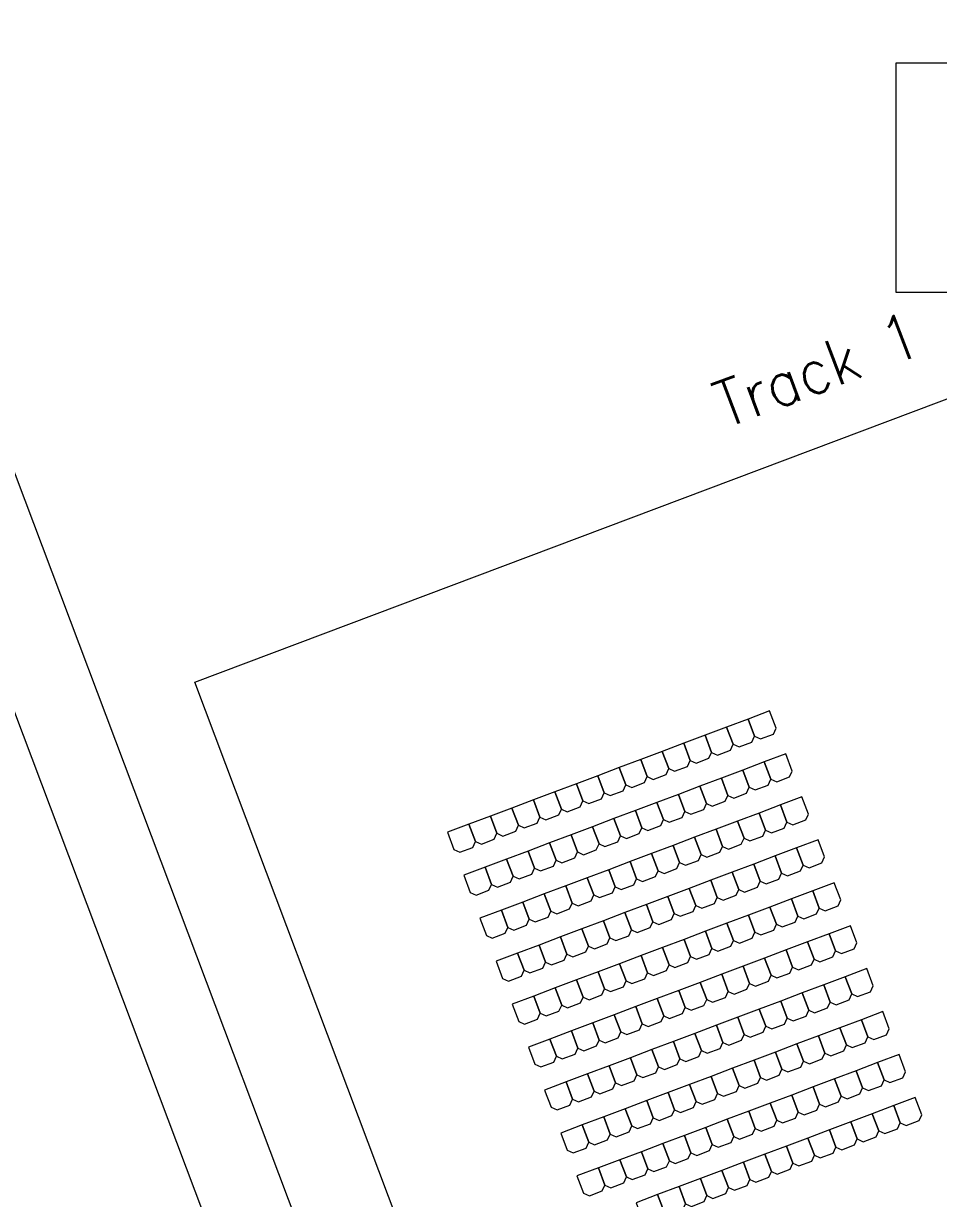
# Model space of a CAD drawing. Header units: millimetres. Extents: x 111563 to 112628, y 522776 to 523529.
# Drawn here: x 112026.98 to 112046.92, y 523191.26 to 523216.86 of the extents above; entities that cross this region are included whole.
import ezdxf
from ezdxf.enums import TextEntityAlignment as Align

# ---------------------------------------------------------------- set-up
doc = ezdxf.new("R2010")
doc.units = ezdxf.units.MM
for name, color, linetype, lineweight, true_color in [('FIELD N-O-Q - hull', 18, 'Continuous', 0, 0x000000), ('KOP -ACHTERGROND', 47, 'Continuous', 0, 0x7f6f3f), ('T orga', 18, 'Continuous', 0, 0x000000), ('T2', 18, 'Continuous', 0, 0x000000)]:
    doc.layers.add(name, color=color, linetype=linetype, lineweight=lineweight, true_color=true_color)
doc.styles.add('textstyle35', font='Standard')

msp = doc.modelspace()

# ---------------------------------------------------------------- hatches: boundary and pattern name
at = {"layer": 'FIELD N-O-Q - hull'}
h = msp.add_hatch(dxfattribs=at)
h.set_pattern_fill('AR-B816', color=256, scale=1000, style=0)
h.paths.add_polyline_path([(112104.1131, 523428.83168), (112259.20185, 523474.28717), (112262.73937, 523319.31976), (112187.88576, 523319.44031), (112192.07783, 523173.24212), (112050.76029, 523122.41024), (111962.59473, 523365.03129), (112106.90715, 523415.11788)], flags=0)

# ---------------------------------------------------------------- linework, layer by layer
at = {"layer": 'KOP -ACHTERGROND'}
for points in [[(112038.22113, 523103.87924), (112032.33173, 523121.05053, -0.40950086), (112034.1784, 523124.95653), (112050.21786, 523130.84457, 0.41679057), (112053.12593, 523137.19922), (111966.6635, 523366.60401)], [(112036.48066, 523103.28229), (112030.59265, 523120.44951, -0.40917786), (112033.54431, 523126.68383), (112049.58378, 523132.57186, 0.41679057), (112051.40427, 523136.54997), (111964.935, 523365.97292), (111920.57083, 523348.12248)]]:
    msp.add_lwpolyline(points, format="xyb", dxfattribs=at)
at = {"layer": 'T orga'}
for p, q in [((112046, 523216), (112051, 523216)), ((112046, 523211), (112046, 523216)), ((112051, 523211), (112046, 523211))]:
    msp.add_line(p, q, dxfattribs=at)
at = {"layer": 'T2'}
for p, q in [((112030.71504, 523202.50648), (112058.7876, 523213.08623)), ((112051.87454, 523146.36135), (112030.71504, 523202.50648))]:
    msp.add_line(p, q, dxfattribs=at)
for points in [[(112043.23948, 523201.88329), (112042.7716, 523201.70696), (112042.91267, 523201.33266), (112043.04151, 523201.27435), (112043.32223, 523201.38015), (112043.38054, 523201.50899), (112043.23948, 523201.88329)], [(112042.7716, 523201.70696), (112042.30373, 523201.53064), (112042.44479, 523201.15633), (112042.57363, 523201.09803), (112042.85436, 523201.20382), (112042.91267, 523201.33266), (112042.7716, 523201.70696)], [(112041.83585, 523201.35431), (112041.36797, 523201.17798), (112041.50904, 523200.80368), (112041.63788, 523200.74537), (112041.9186, 523200.85116), (112041.97691, 523200.98001), (112041.83585, 523201.35431)], [(112042.30373, 523201.53064), (112041.83585, 523201.35431), (112041.97691, 523200.98001), (112042.10575, 523200.9217), (112042.38648, 523201.02749), (112042.44479, 523201.15633), (112042.30373, 523201.53064)], [(112041.36797, 523201.17798), (112040.9001, 523201.00165), (112041.04116, 523200.62735), (112041.17, 523200.56904), (112041.45073, 523200.67484), (112041.50904, 523200.80368), (112041.36797, 523201.17798)], [(112040.43222, 523200.82532), (112039.96435, 523200.64899), (112040.10541, 523200.27469), (112040.23425, 523200.21638), (112040.51498, 523200.32218), (112040.57329, 523200.45102), (112040.43222, 523200.82532)], [(112040.9001, 523201.00165), (112040.43222, 523200.82532), (112040.57329, 523200.45102), (112040.70213, 523200.39271), (112040.98285, 523200.49851), (112041.04116, 523200.62735), (112040.9001, 523201.00165)], [(112043.59214, 523200.94754), (112043.12426, 523200.77121), (112043.26532, 523200.39691), (112043.39417, 523200.3386), (112043.67489, 523200.4444), (112043.7332, 523200.57324), (112043.59214, 523200.94754)], [(112039.96435, 523200.64899), (112039.49647, 523200.47266), (112039.63753, 523200.09836), (112039.76637, 523200.04005), (112040.0471, 523200.14585), (112040.10541, 523200.27469), (112039.96435, 523200.64899)], [(112042.65638, 523200.59488), (112042.18851, 523200.41855), (112042.32957, 523200.04425), (112042.45841, 523199.98594), (112042.73914, 523200.09174), (112042.79745, 523200.22058), (112042.65638, 523200.59488)], [(112043.12426, 523200.77121), (112042.65638, 523200.59488), (112042.79745, 523200.22058), (112042.92629, 523200.16227), (112043.20701, 523200.26807), (112043.26532, 523200.39691), (112043.12426, 523200.77121)], [(112039.49647, 523200.47266), (112039.02859, 523200.29633), (112039.16966, 523199.92203), (112039.2985, 523199.86372), (112039.57922, 523199.96952), (112039.63753, 523200.09836), (112039.49647, 523200.47266)], [(112042.18851, 523200.41855), (112041.72063, 523200.24222), (112041.8617, 523199.86792), (112041.99054, 523199.80961), (112042.27126, 523199.91541), (112042.32957, 523200.04425), (112042.18851, 523200.41855)], [(112038.56072, 523200.12), (112038.09284, 523199.94367), (112038.23391, 523199.56937), (112038.36275, 523199.51106), (112038.64347, 523199.61686), (112038.70178, 523199.7457), (112038.56072, 523200.12)], [(112039.02859, 523200.29633), (112038.56072, 523200.12), (112038.70178, 523199.7457), (112038.83062, 523199.68739), (112039.11135, 523199.79319), (112039.16966, 523199.92203), (112039.02859, 523200.29633)], [(112041.25276, 523200.0659), (112040.78488, 523199.88957), (112040.92594, 523199.51527), (112041.05478, 523199.45696), (112041.33551, 523199.56275), (112041.39382, 523199.69159), (112041.25276, 523200.0659)], [(112041.72063, 523200.24222), (112041.25276, 523200.0659), (112041.39382, 523199.69159), (112041.52266, 523199.63329), (112041.80339, 523199.73908), (112041.8617, 523199.86792), (112041.72063, 523200.24222)], [(112038.09284, 523199.94367), (112037.62497, 523199.76734), (112037.76603, 523199.39304), (112037.89487, 523199.33473), (112038.1756, 523199.44053), (112038.23391, 523199.56937), (112038.09284, 523199.94367)], [(112040.78488, 523199.88957), (112040.317, 523199.71324), (112040.45807, 523199.33894), (112040.58691, 523199.28063), (112040.86763, 523199.38642), (112040.92594, 523199.51527), (112040.78488, 523199.88957)], [(112043.47692, 523199.83546), (112043.00904, 523199.65913), (112043.15011, 523199.28483), (112043.27895, 523199.22652), (112043.55967, 523199.33232), (112043.61798, 523199.46116), (112043.47692, 523199.83546)], [(112043.9448, 523200.01179), (112043.47692, 523199.83546), (112043.61798, 523199.46116), (112043.74682, 523199.40285), (112044.02755, 523199.50865), (112044.08586, 523199.63749), (112043.9448, 523200.01179)], [(112037.15709, 523199.59101), (112036.68921, 523199.41469), (112036.83028, 523199.04038), (112036.95912, 523198.98207), (112037.23984, 523199.08787), (112037.29815, 523199.21671), (112037.15709, 523199.59101)], [(112037.62497, 523199.76734), (112037.15709, 523199.59101), (112037.29815, 523199.21671), (112037.42699, 523199.1584), (112037.70772, 523199.2642), (112037.76603, 523199.39304), (112037.62497, 523199.76734)], [(112039.84913, 523199.53691), (112039.38125, 523199.36058), (112039.52232, 523198.98628), (112039.65116, 523198.92797), (112039.93188, 523199.03377), (112039.99019, 523199.16261), (112039.84913, 523199.53691)], [(112040.317, 523199.71324), (112039.84913, 523199.53691), (112039.99019, 523199.16261), (112040.11903, 523199.1043), (112040.39976, 523199.2101), (112040.45807, 523199.33894), (112040.317, 523199.71324)], [(112043.00904, 523199.65913), (112042.54117, 523199.4828), (112042.68223, 523199.1085), (112042.81107, 523199.05019), (112043.0918, 523199.15599), (112043.15011, 523199.28483), (112043.00904, 523199.65913)], [(112036.68921, 523199.41469), (112036.22134, 523199.23836), (112036.3624, 523198.86406), (112036.49124, 523198.80575), (112036.77197, 523198.91154), (112036.83028, 523199.04038), (112036.68921, 523199.41469)], [(112039.38125, 523199.36058), (112038.91338, 523199.18425), (112039.05444, 523198.80995), (112039.18328, 523198.75164), (112039.46401, 523198.85744), (112039.52232, 523198.98628), (112039.38125, 523199.36058)], [(112042.07329, 523199.30647), (112041.60542, 523199.13014), (112041.74648, 523198.75584), (112041.87532, 523198.69753), (112042.15605, 523198.80333), (112042.21435, 523198.93217), (112042.07329, 523199.30647)], [(112042.54117, 523199.4828), (112042.07329, 523199.30647), (112042.21435, 523198.93217), (112042.3432, 523198.87386), (112042.62392, 523198.97966), (112042.68223, 523199.1085), (112042.54117, 523199.4828)], [(112038.91338, 523199.18425), (112038.4455, 523199.00792), (112038.58656, 523198.63362), (112038.7154, 523198.57531), (112038.99613, 523198.68111), (112039.05444, 523198.80995), (112038.91338, 523199.18425)], [(112041.60542, 523199.13014), (112041.13754, 523198.95381), (112041.2786, 523198.57951), (112041.40744, 523198.5212), (112041.68817, 523198.627), (112041.74648, 523198.75584), (112041.60542, 523199.13014)], [(112044.29745, 523199.07604), (112043.82958, 523198.89971), (112043.97064, 523198.52541), (112044.09948, 523198.4671), (112044.38021, 523198.5729), (112044.43852, 523198.70174), (112044.29745, 523199.07604)], [(112037.97762, 523198.83159), (112037.50975, 523198.65526), (112037.65081, 523198.28096), (112037.77965, 523198.22265), (112038.06038, 523198.32845), (112038.11869, 523198.45729), (112037.97762, 523198.83159)], [(112038.4455, 523199.00792), (112037.97762, 523198.83159), (112038.11869, 523198.45729), (112038.24753, 523198.39898), (112038.52825, 523198.50478), (112038.58656, 523198.63362), (112038.4455, 523199.00792)], [(112040.66966, 523198.77749), (112040.20179, 523198.60116), (112040.34285, 523198.22686), (112040.47169, 523198.16855), (112040.75242, 523198.27434), (112040.81073, 523198.40318), (112040.66966, 523198.77749)], [(112041.13754, 523198.95381), (112040.66966, 523198.77749), (112040.81073, 523198.40318), (112040.93957, 523198.34488), (112041.22029, 523198.45067), (112041.2786, 523198.57951), (112041.13754, 523198.95381)], [(112043.82958, 523198.89971), (112043.3617, 523198.72338), (112043.50276, 523198.34908), (112043.63161, 523198.29077), (112043.91233, 523198.39657), (112043.97064, 523198.52541), (112043.82958, 523198.89971)], [(112037.50975, 523198.65526), (112037.04187, 523198.47893), (112037.18294, 523198.10463), (112037.31178, 523198.04632), (112037.5925, 523198.15212), (112037.65081, 523198.28096), (112037.50975, 523198.65526)], [(112040.20179, 523198.60116), (112039.73391, 523198.42483), (112039.87497, 523198.05053), (112040.00382, 523197.99222), (112040.28454, 523198.09801), (112040.34285, 523198.22686), (112040.20179, 523198.60116)], [(112042.89383, 523198.54705), (112042.42595, 523198.37072), (112042.56701, 523197.99642), (112042.69585, 523197.93811), (112042.97658, 523198.04391), (112043.03489, 523198.17275), (112042.89383, 523198.54705)], [(112043.3617, 523198.72338), (112042.89383, 523198.54705), (112043.03489, 523198.17275), (112043.16373, 523198.11444), (112043.44446, 523198.22024), (112043.50276, 523198.34908), (112043.3617, 523198.72338)], [(112037.04187, 523198.47893), (112036.574, 523198.3026), (112036.71506, 523197.9283), (112036.8439, 523197.86999), (112037.12463, 523197.97579), (112037.18294, 523198.10463), (112037.04187, 523198.47893)], [(112039.73391, 523198.42483), (112039.26603, 523198.2485), (112039.4071, 523197.8742), (112039.53594, 523197.81589), (112039.81666, 523197.92168), (112039.87497, 523198.05053), (112039.73391, 523198.42483)], [(112042.42595, 523198.37072), (112041.95807, 523198.19439), (112042.09914, 523197.82009), (112042.22798, 523197.76178), (112042.5087, 523197.86758), (112042.56701, 523197.99642), (112042.42595, 523198.37072)], [(112038.79816, 523198.07217), (112038.33028, 523197.89584), (112038.47135, 523197.52154), (112038.60019, 523197.46323), (112038.88091, 523197.56903), (112038.93922, 523197.69787), (112038.79816, 523198.07217)], [(112039.26603, 523198.2485), (112038.79816, 523198.07217), (112038.93922, 523197.69787), (112039.06806, 523197.63956), (112039.34879, 523197.74536), (112039.4071, 523197.8742), (112039.26603, 523198.2485)], [(112041.4902, 523198.01806), (112041.02232, 523197.84173), (112041.16338, 523197.46743), (112041.29223, 523197.40912), (112041.57295, 523197.51492), (112041.63126, 523197.64376), (112041.4902, 523198.01806)], [(112041.95807, 523198.19439), (112041.4902, 523198.01806), (112041.63126, 523197.64376), (112041.7601, 523197.58545), (112042.04083, 523197.69125), (112042.09914, 523197.82009), (112041.95807, 523198.19439)], [(112044.65011, 523198.14029), (112044.18224, 523197.96396), (112044.3233, 523197.58966), (112044.45214, 523197.53135), (112044.73287, 523197.63714), (112044.79118, 523197.76598), (112044.65011, 523198.14029)], [(112038.33028, 523197.89584), (112037.86241, 523197.71951), (112038.00347, 523197.34521), (112038.13231, 523197.2869), (112038.41304, 523197.3927), (112038.47135, 523197.52154), (112038.33028, 523197.89584)], [(112041.02232, 523197.84173), (112040.55445, 523197.6654), (112040.69551, 523197.2911), (112040.82435, 523197.23279), (112041.10508, 523197.33859), (112041.16338, 523197.46743), (112041.02232, 523197.84173)], [(112043.71436, 523197.78763), (112043.24648, 523197.6113), (112043.38755, 523197.237), (112043.51639, 523197.17869), (112043.79711, 523197.28449), (112043.85542, 523197.41333), (112043.71436, 523197.78763)], [(112044.18224, 523197.96396), (112043.71436, 523197.78763), (112043.85542, 523197.41333), (112043.98426, 523197.35502), (112044.26499, 523197.46081), (112044.3233, 523197.58966), (112044.18224, 523197.96396)], [(112037.39453, 523197.54318), (112036.92665, 523197.36685), (112037.06772, 523196.99255), (112037.19656, 523196.93424), (112037.47728, 523197.04004), (112037.53559, 523197.16888), (112037.39453, 523197.54318)], [(112037.86241, 523197.71951), (112037.39453, 523197.54318), (112037.53559, 523197.16888), (112037.66443, 523197.11057), (112037.94516, 523197.21637), (112038.00347, 523197.34521), (112037.86241, 523197.71951)], [(112040.08657, 523197.48907), (112039.61869, 523197.31275), (112039.75976, 523196.93844), (112039.8886, 523196.88014), (112040.16932, 523196.98593), (112040.22763, 523197.11477), (112040.08657, 523197.48907)], [(112040.55445, 523197.6654), (112040.08657, 523197.48907), (112040.22763, 523197.11477), (112040.35647, 523197.05646), (112040.6372, 523197.16226), (112040.69551, 523197.2911), (112040.55445, 523197.6654)], [(112043.24648, 523197.6113), (112042.77861, 523197.43497), (112042.91967, 523197.06067), (112043.04851, 523197.00236), (112043.32924, 523197.10816), (112043.38755, 523197.237), (112043.24648, 523197.6113)], [(112039.61869, 523197.31275), (112039.15082, 523197.13642), (112039.29188, 523196.76212), (112039.42072, 523196.70381), (112039.70145, 523196.8096), (112039.75976, 523196.93844), (112039.61869, 523197.31275)], [(112042.31073, 523197.25864), (112041.84286, 523197.08231), (112041.98392, 523196.70801), (112042.11276, 523196.6497), (112042.39349, 523196.7555), (112042.4518, 523196.88434), (112042.31073, 523197.25864)], [(112042.77861, 523197.43497), (112042.31073, 523197.25864), (112042.4518, 523196.88434), (112042.58064, 523196.82603), (112042.86136, 523196.93183), (112042.91967, 523197.06067), (112042.77861, 523197.43497)], [(112039.15082, 523197.13642), (112038.68294, 523196.96009), (112038.824, 523196.58579), (112038.95285, 523196.52748), (112039.23357, 523196.63327), (112039.29188, 523196.76212), (112039.15082, 523197.13642)], [(112041.84286, 523197.08231), (112041.37498, 523196.90598), (112041.51604, 523196.53168), (112041.64488, 523196.47337), (112041.92561, 523196.57917), (112041.98392, 523196.70801), (112041.84286, 523197.08231)], [(112044.53489, 523197.0282), (112044.06702, 523196.85187), (112044.20808, 523196.47757), (112044.33692, 523196.41926), (112044.61765, 523196.52506), (112044.67596, 523196.6539), (112044.53489, 523197.0282)], [(112045.00277, 523197.20453), (112044.53489, 523197.0282), (112044.67596, 523196.6539), (112044.8048, 523196.59559), (112045.08552, 523196.70139), (112045.14383, 523196.83023), (112045.00277, 523197.20453)], [(112038.21506, 523196.78376), (112037.74719, 523196.60743), (112037.88825, 523196.23313), (112038.01709, 523196.17482), (112038.29782, 523196.28062), (112038.35613, 523196.40946), (112038.21506, 523196.78376)], [(112038.68294, 523196.96009), (112038.21506, 523196.78376), (112038.35613, 523196.40946), (112038.48497, 523196.35115), (112038.76569, 523196.45695), (112038.824, 523196.58579), (112038.68294, 523196.96009)], [(112040.9071, 523196.72965), (112040.43923, 523196.55332), (112040.58029, 523196.17902), (112040.70913, 523196.12071), (112040.98986, 523196.22651), (112041.04817, 523196.35535), (112040.9071, 523196.72965)], [(112041.37498, 523196.90598), (112040.9071, 523196.72965), (112041.04817, 523196.35535), (112041.17701, 523196.29704), (112041.45773, 523196.40284), (112041.51604, 523196.53168), (112041.37498, 523196.90598)], [(112044.06702, 523196.85187), (112043.59914, 523196.67555), (112043.74021, 523196.30124), (112043.86905, 523196.24294), (112044.14977, 523196.34873), (112044.20808, 523196.47757), (112044.06702, 523196.85187)], [(112037.74719, 523196.60743), (112037.27931, 523196.4311), (112037.42038, 523196.0568), (112037.54922, 523195.99849), (112037.82994, 523196.10429), (112037.88825, 523196.23313), (112037.74719, 523196.60743)], [(112040.43923, 523196.55332), (112039.97135, 523196.37699), (112040.11241, 523196.00269), (112040.24126, 523195.94438), (112040.52198, 523196.05018), (112040.58029, 523196.17902), (112040.43923, 523196.55332)], [(112043.13127, 523196.49922), (112042.66339, 523196.32289), (112042.80445, 523195.94859), (112042.93329, 523195.89028), (112043.21402, 523195.99607), (112043.27233, 523196.12492), (112043.13127, 523196.49922)], [(112043.59914, 523196.67555), (112043.13127, 523196.49922), (112043.27233, 523196.12492), (112043.40117, 523196.06661), (112043.6819, 523196.1724), (112043.74021, 523196.30124), (112043.59914, 523196.67555)], [(112039.97135, 523196.37699), (112039.50348, 523196.20066), (112039.64454, 523195.82636), (112039.77338, 523195.76805), (112040.05411, 523195.87385), (112040.11241, 523196.00269), (112039.97135, 523196.37699)], [(112042.66339, 523196.32289), (112042.19551, 523196.14656), (112042.33658, 523195.77226), (112042.46542, 523195.71395), (112042.74614, 523195.81975), (112042.80445, 523195.94859), (112042.66339, 523196.32289)], [(112045.35543, 523196.26878), (112044.88755, 523196.09245), (112045.02862, 523195.71815), (112045.15746, 523195.65984), (112045.43818, 523195.76564), (112045.49649, 523195.89448), (112045.35543, 523196.26878)], [(112039.0356, 523196.02434), (112038.56772, 523195.84801), (112038.70879, 523195.4737), (112038.83763, 523195.4154), (112039.11835, 523195.52119), (112039.17666, 523195.65003), (112039.0356, 523196.02434)], [(112039.50348, 523196.20066), (112039.0356, 523196.02434), (112039.17666, 523195.65003), (112039.3055, 523195.59172), (112039.58623, 523195.69752), (112039.64454, 523195.82636), (112039.50348, 523196.20066)], [(112041.72764, 523195.97023), (112041.25976, 523195.7939), (112041.40083, 523195.4196), (112041.52967, 523195.36129), (112041.81039, 523195.46709), (112041.8687, 523195.59593), (112041.72764, 523195.97023)], [(112042.19551, 523196.14656), (112041.72764, 523195.97023), (112041.8687, 523195.59593), (112041.99754, 523195.53762), (112042.27827, 523195.64342), (112042.33658, 523195.77226), (112042.19551, 523196.14656)], [(112044.88755, 523196.09245), (112044.41968, 523195.91612), (112044.56074, 523195.54182), (112044.68958, 523195.48351), (112044.97031, 523195.58931), (112045.02862, 523195.71815), (112044.88755, 523196.09245)], [(112038.56772, 523195.84801), (112038.09985, 523195.67168), (112038.24091, 523195.29738), (112038.36975, 523195.23907), (112038.65048, 523195.34486), (112038.70879, 523195.4737), (112038.56772, 523195.84801)], [(112041.25976, 523195.7939), (112040.79189, 523195.61757), (112040.93295, 523195.24327), (112041.06179, 523195.18496), (112041.34252, 523195.29076), (112041.40083, 523195.4196), (112041.25976, 523195.7939)], [(112043.9518, 523195.73979), (112043.48392, 523195.56346), (112043.62499, 523195.18916), (112043.75383, 523195.13085), (112044.03455, 523195.23665), (112044.09286, 523195.36549), (112043.9518, 523195.73979)], [(112044.41968, 523195.91612), (112043.9518, 523195.73979), (112044.09286, 523195.36549), (112044.22171, 523195.30718), (112044.50243, 523195.41298), (112044.56074, 523195.54182), (112044.41968, 523195.91612)], [(112038.09985, 523195.67168), (112037.63197, 523195.49535), (112037.77303, 523195.12105), (112037.90188, 523195.06274), (112038.1826, 523195.16853), (112038.24091, 523195.29738), (112038.09985, 523195.67168)], [(112040.32401, 523195.44124), (112039.85613, 523195.26491), (112039.9972, 523194.89061), (112040.12604, 523194.8323), (112040.40676, 523194.9381), (112040.46507, 523195.06694), (112040.32401, 523195.44124)], [(112040.79189, 523195.61757), (112040.32401, 523195.44124), (112040.46507, 523195.06694), (112040.59391, 523195.00863), (112040.87464, 523195.11443), (112040.93295, 523195.24327), (112040.79189, 523195.61757)], [(112043.48392, 523195.56346), (112043.01605, 523195.38714), (112043.15711, 523195.01283), (112043.28595, 523194.95452), (112043.56668, 523195.06032), (112043.62499, 523195.18916), (112043.48392, 523195.56346)], [(112039.85613, 523195.26491), (112039.38826, 523195.08858), (112039.52932, 523194.71428), (112039.65816, 523194.65597), (112039.93889, 523194.76177), (112039.9972, 523194.89061), (112039.85613, 523195.26491)], [(112042.54817, 523195.21081), (112042.0803, 523195.03448), (112042.22136, 523194.66018), (112042.3502, 523194.60187), (112042.63093, 523194.70766), (112042.68924, 523194.83651), (112042.54817, 523195.21081)], [(112043.01605, 523195.38714), (112042.54817, 523195.21081), (112042.68924, 523194.83651), (112042.81808, 523194.7782), (112043.0988, 523194.88399), (112043.15711, 523195.01283), (112043.01605, 523195.38714)], [(112045.70809, 523195.33303), (112045.24021, 523195.1567), (112045.38127, 523194.7824), (112045.51012, 523194.72409), (112045.79084, 523194.82989), (112045.84915, 523194.95873), (112045.70809, 523195.33303)], [(112039.38826, 523195.08858), (112038.92038, 523194.91225), (112039.06144, 523194.53795), (112039.19029, 523194.47964), (112039.47101, 523194.58544), (112039.52932, 523194.71428), (112039.38826, 523195.08858)], [(112042.0803, 523195.03448), (112041.61242, 523194.85815), (112041.75348, 523194.48385), (112041.88232, 523194.42554), (112042.16305, 523194.53133), (112042.22136, 523194.66018), (112042.0803, 523195.03448)], [(112044.77234, 523194.98037), (112044.30446, 523194.80404), (112044.44552, 523194.42974), (112044.57436, 523194.37143), (112044.85509, 523194.47723), (112044.9134, 523194.60607), (112044.77234, 523194.98037)], [(112045.24021, 523195.1567), (112044.77234, 523194.98037), (112044.9134, 523194.60607), (112045.04224, 523194.54776), (112045.32297, 523194.65356), (112045.38127, 523194.7824), (112045.24021, 523195.1567)], [(112038.45251, 523194.73592), (112037.98463, 523194.5596), (112038.12569, 523194.18529), (112038.25453, 523194.12699), (112038.53526, 523194.23278), (112038.59357, 523194.36162), (112038.45251, 523194.73592)], [(112038.92038, 523194.91225), (112038.45251, 523194.73592), (112038.59357, 523194.36162), (112038.72241, 523194.30331), (112039.00314, 523194.40911), (112039.06144, 523194.53795), (112038.92038, 523194.91225)], [(112041.14454, 523194.68182), (112040.67667, 523194.50549), (112040.81773, 523194.13119), (112040.94657, 523194.07288), (112041.2273, 523194.17868), (112041.28561, 523194.30752), (112041.14454, 523194.68182)], [(112041.61242, 523194.85815), (112041.14454, 523194.68182), (112041.28561, 523194.30752), (112041.41445, 523194.24921), (112041.69517, 523194.35501), (112041.75348, 523194.48385), (112041.61242, 523194.85815)], [(112044.30446, 523194.80404), (112043.83658, 523194.62771), (112043.97765, 523194.25341), (112044.10649, 523194.1951), (112044.38721, 523194.3009), (112044.44552, 523194.42974), (112044.30446, 523194.80404)], [(112040.67667, 523194.50549), (112040.20879, 523194.32916), (112040.34986, 523193.95486), (112040.4787, 523193.89655), (112040.75942, 523194.00235), (112040.81773, 523194.13119), (112040.67667, 523194.50549)], [(112043.36871, 523194.45138), (112042.90083, 523194.27505), (112043.04189, 523193.90075), (112043.17074, 523193.84244), (112043.45146, 523193.94824), (112043.50977, 523194.07708), (112043.36871, 523194.45138)], [(112043.83658, 523194.62771), (112043.36871, 523194.45138), (112043.50977, 523194.07708), (112043.63861, 523194.01877), (112043.91934, 523194.12457), (112043.97765, 523194.25341), (112043.83658, 523194.62771)], [(112040.20879, 523194.32916), (112039.74092, 523194.15283), (112039.88198, 523193.77853), (112040.01082, 523193.72022), (112040.29155, 523193.82602), (112040.34986, 523193.95486), (112040.20879, 523194.32916)], [(112042.90083, 523194.27505), (112042.43295, 523194.09872), (112042.57402, 523193.72442), (112042.70286, 523193.66611), (112042.98358, 523193.77191), (112043.04189, 523193.90075), (112042.90083, 523194.27505)], [(112045.59287, 523194.22095), (112045.12499, 523194.04462), (112045.26606, 523193.67032), (112045.3949, 523193.61201), (112045.67562, 523193.71781), (112045.73393, 523193.84665), (112045.59287, 523194.22095)], [(112046.06075, 523194.39728), (112045.59287, 523194.22095), (112045.73393, 523193.84665), (112045.86277, 523193.78834), (112046.1435, 523193.89413), (112046.20181, 523194.02298), (112046.06075, 523194.39728)], [(112039.27304, 523193.9765), (112038.80516, 523193.80017), (112038.94623, 523193.42587), (112039.07507, 523193.36756), (112039.35579, 523193.47336), (112039.4141, 523193.6022), (112039.27304, 523193.9765)], [(112039.74092, 523194.15283), (112039.27304, 523193.9765), (112039.4141, 523193.6022), (112039.54294, 523193.54389), (112039.82367, 523193.64969), (112039.88198, 523193.77853), (112039.74092, 523194.15283)], [(112041.96508, 523193.9224), (112041.4972, 523193.74607), (112041.63827, 523193.37177), (112041.76711, 523193.31346), (112042.04783, 523193.41925), (112042.10614, 523193.54809), (112041.96508, 523193.9224)], [(112042.43295, 523194.09872), (112041.96508, 523193.9224), (112042.10614, 523193.54809), (112042.23498, 523193.48979), (112042.51571, 523193.59558), (112042.57402, 523193.72442), (112042.43295, 523194.09872)], [(112045.12499, 523194.04462), (112044.65712, 523193.86829), (112044.79818, 523193.49399), (112044.92702, 523193.43568), (112045.20775, 523193.54148), (112045.26606, 523193.67032), (112045.12499, 523194.04462)], [(112038.80516, 523193.80017), (112038.33729, 523193.62384), (112038.47835, 523193.24954), (112038.60719, 523193.19123), (112038.88792, 523193.29703), (112038.94623, 523193.42587), (112038.80516, 523193.80017)], [(112041.4972, 523193.74607), (112041.02933, 523193.56974), (112041.17039, 523193.19544), (112041.29923, 523193.13713), (112041.57996, 523193.24292), (112041.63827, 523193.37177), (112041.4972, 523193.74607)], [(112044.18924, 523193.69196), (112043.72137, 523193.51563), (112043.86243, 523193.14133), (112043.99127, 523193.08302), (112044.272, 523193.18882), (112044.3303, 523193.31766), (112044.18924, 523193.69196)], [(112044.65712, 523193.86829), (112044.18924, 523193.69196), (112044.3303, 523193.31766), (112044.45915, 523193.25935), (112044.73987, 523193.36515), (112044.79818, 523193.49399), (112044.65712, 523193.86829)], [(112040.56145, 523193.39341), (112040.09357, 523193.21708), (112040.23464, 523192.84278), (112040.36348, 523192.78447), (112040.6442, 523192.89027), (112040.70251, 523193.01911), (112040.56145, 523193.39341)], [(112041.02933, 523193.56974), (112040.56145, 523193.39341), (112040.70251, 523193.01911), (112040.83135, 523192.9608), (112041.11208, 523193.0666), (112041.17039, 523193.19544), (112041.02933, 523193.56974)], [(112043.72137, 523193.51563), (112043.25349, 523193.3393), (112043.39455, 523192.965), (112043.52339, 523192.90669), (112043.80412, 523193.01249), (112043.86243, 523193.14133), (112043.72137, 523193.51563)], [(112046.4134, 523193.46152), (112045.94553, 523193.2852), (112046.08659, 523192.91089), (112046.21543, 523192.85259), (112046.49616, 523192.95838), (112046.55447, 523193.08722), (112046.4134, 523193.46152)], [(112040.09357, 523193.21708), (112039.6257, 523193.04075), (112039.76676, 523192.66645), (112039.8956, 523192.60814), (112040.17633, 523192.71394), (112040.23464, 523192.84278), (112040.09357, 523193.21708)], [(112042.78561, 523193.16297), (112042.31774, 523192.98664), (112042.4588, 523192.61234), (112042.58764, 523192.55403), (112042.86837, 523192.65983), (112042.92668, 523192.78867), (112042.78561, 523193.16297)], [(112043.25349, 523193.3393), (112042.78561, 523193.16297), (112042.92668, 523192.78867), (112043.05552, 523192.73036), (112043.33624, 523192.83616), (112043.39455, 523192.965), (112043.25349, 523193.3393)], [(112045.94553, 523193.2852), (112045.47765, 523193.10887), (112045.61872, 523192.73457), (112045.74756, 523192.67626), (112046.02828, 523192.78205), (112046.08659, 523192.91089), (112045.94553, 523193.2852)], [(112039.6257, 523193.04075), (112039.15782, 523192.86442), (112039.29889, 523192.49012), (112039.42773, 523192.43181), (112039.70845, 523192.53761), (112039.76676, 523192.66645), (112039.6257, 523193.04075)], [(112042.31774, 523192.98664), (112041.84986, 523192.81031), (112041.99092, 523192.43601), (112042.11977, 523192.3777), (112042.40049, 523192.4835), (112042.4588, 523192.61234), (112042.31774, 523192.98664)], [(112045.00978, 523192.93254), (112044.5419, 523192.75621), (112044.68296, 523192.38191), (112044.8118, 523192.3236), (112045.09253, 523192.4294), (112045.15084, 523192.55824), (112045.00978, 523192.93254)], [(112045.47765, 523193.10887), (112045.00978, 523192.93254), (112045.15084, 523192.55824), (112045.27968, 523192.49993), (112045.56041, 523192.60572), (112045.61872, 523192.73457), (112045.47765, 523193.10887)], [(112039.15782, 523192.86442), (112038.68995, 523192.68809), (112038.83101, 523192.31379), (112038.95985, 523192.25548), (112039.24058, 523192.36128), (112039.29889, 523192.49012), (112039.15782, 523192.86442)], [(112041.38198, 523192.63398), (112040.91411, 523192.45766), (112041.05517, 523192.08335), (112041.18401, 523192.02505), (112041.46474, 523192.13084), (112041.52305, 523192.25968), (112041.38198, 523192.63398)], [(112041.84986, 523192.81031), (112041.38198, 523192.63398), (112041.52305, 523192.25968), (112041.65189, 523192.20137), (112041.93262, 523192.30717), (112041.99092, 523192.43601), (112041.84986, 523192.81031)], [(112044.5419, 523192.75621), (112044.07402, 523192.57988), (112044.21509, 523192.20558), (112044.34393, 523192.14727), (112044.62465, 523192.25307), (112044.68296, 523192.38191), (112044.5419, 523192.75621)], [(112040.91411, 523192.45766), (112040.44623, 523192.28133), (112040.5873, 523191.90703), (112040.71614, 523191.84872), (112040.99686, 523191.95451), (112041.05517, 523192.08335), (112040.91411, 523192.45766)], [(112043.60615, 523192.40355), (112043.13827, 523192.22722), (112043.27933, 523191.85292), (112043.40818, 523191.79461), (112043.6889, 523191.90041), (112043.74721, 523192.02925), (112043.60615, 523192.40355)], [(112044.07402, 523192.57988), (112043.60615, 523192.40355), (112043.74721, 523192.02925), (112043.87605, 523191.97094), (112044.15678, 523192.07674), (112044.21509, 523192.20558), (112044.07402, 523192.57988)], [(112040.44623, 523192.28133), (112039.97836, 523192.105), (112040.11942, 523191.7307), (112040.24826, 523191.67239), (112040.52899, 523191.77818), (112040.5873, 523191.90703), (112040.44623, 523192.28133)], [(112043.13827, 523192.22722), (112042.6704, 523192.05089), (112042.81146, 523191.67659), (112042.9403, 523191.61828), (112043.22103, 523191.72408), (112043.27933, 523191.85292), (112043.13827, 523192.22722)], [(112039.51048, 523191.92867), (112039.0426, 523191.75234), (112039.18367, 523191.37804), (112039.31251, 523191.31973), (112039.59323, 523191.42553), (112039.65154, 523191.55437), (112039.51048, 523191.92867)], [(112039.97836, 523192.105), (112039.51048, 523191.92867), (112039.65154, 523191.55437), (112039.78039, 523191.49606), (112040.06111, 523191.60186), (112040.11942, 523191.7307), (112039.97836, 523192.105)], [(112042.20252, 523191.87456), (112041.73464, 523191.69823), (112041.87571, 523191.32393), (112042.00455, 523191.26562), (112042.28527, 523191.37142), (112042.34358, 523191.50026), (112042.20252, 523191.87456)], [(112042.6704, 523192.05089), (112042.20252, 523191.87456), (112042.34358, 523191.50026), (112042.47242, 523191.44195), (112042.75315, 523191.54775), (112042.81146, 523191.67659), (112042.6704, 523192.05089)], [(112041.73464, 523191.69823), (112041.26677, 523191.5219), (112041.40783, 523191.1476), (112041.53667, 523191.08929), (112041.8174, 523191.19509), (112041.87571, 523191.32393), (112041.73464, 523191.69823)], [(112040.79889, 523191.34557), (112040.33102, 523191.16925), (112040.47208, 523190.79494), (112040.60092, 523190.73663), (112040.88165, 523190.84243), (112040.93995, 523190.97127), (112040.79889, 523191.34557)], [(112041.26677, 523191.5219), (112040.79889, 523191.34557), (112040.93995, 523190.97127), (112041.0688, 523190.91296), (112041.34952, 523191.01876), (112041.40783, 523191.1476), (112041.26677, 523191.5219)]]:
    msp.add_lwpolyline(points, close=True, dxfattribs=at)

# ---------------------------------------------------------------- texts
at = {"layer": 'T2', "style": 'textstyle35'}
msp.add_text('Track 1', height=1, rotation=20.65, dxfattribs=at).set_placement((112041.92436, 523208.97098), align=Align.TOP_LEFT)

doc.saveas('drawing.dxf')
